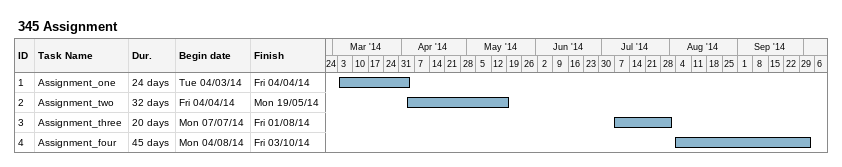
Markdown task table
345 Assignment

| ID | Task | Duration | Start | Finish |
|---|---|---|---|---|
| 1 | Assignment_one | 24d | 2014-03-04 | 2014-04-04 |
| 2 | Assignment_two | 32d | 2014-04-04 | 2014-05-19 |
| 3 | Assignment_three | 20d | 2014-07-07 | 2014-08-01 |
| 4 | Assignment_four | 45d | 2014-08-04 | 2014-10-03 |
